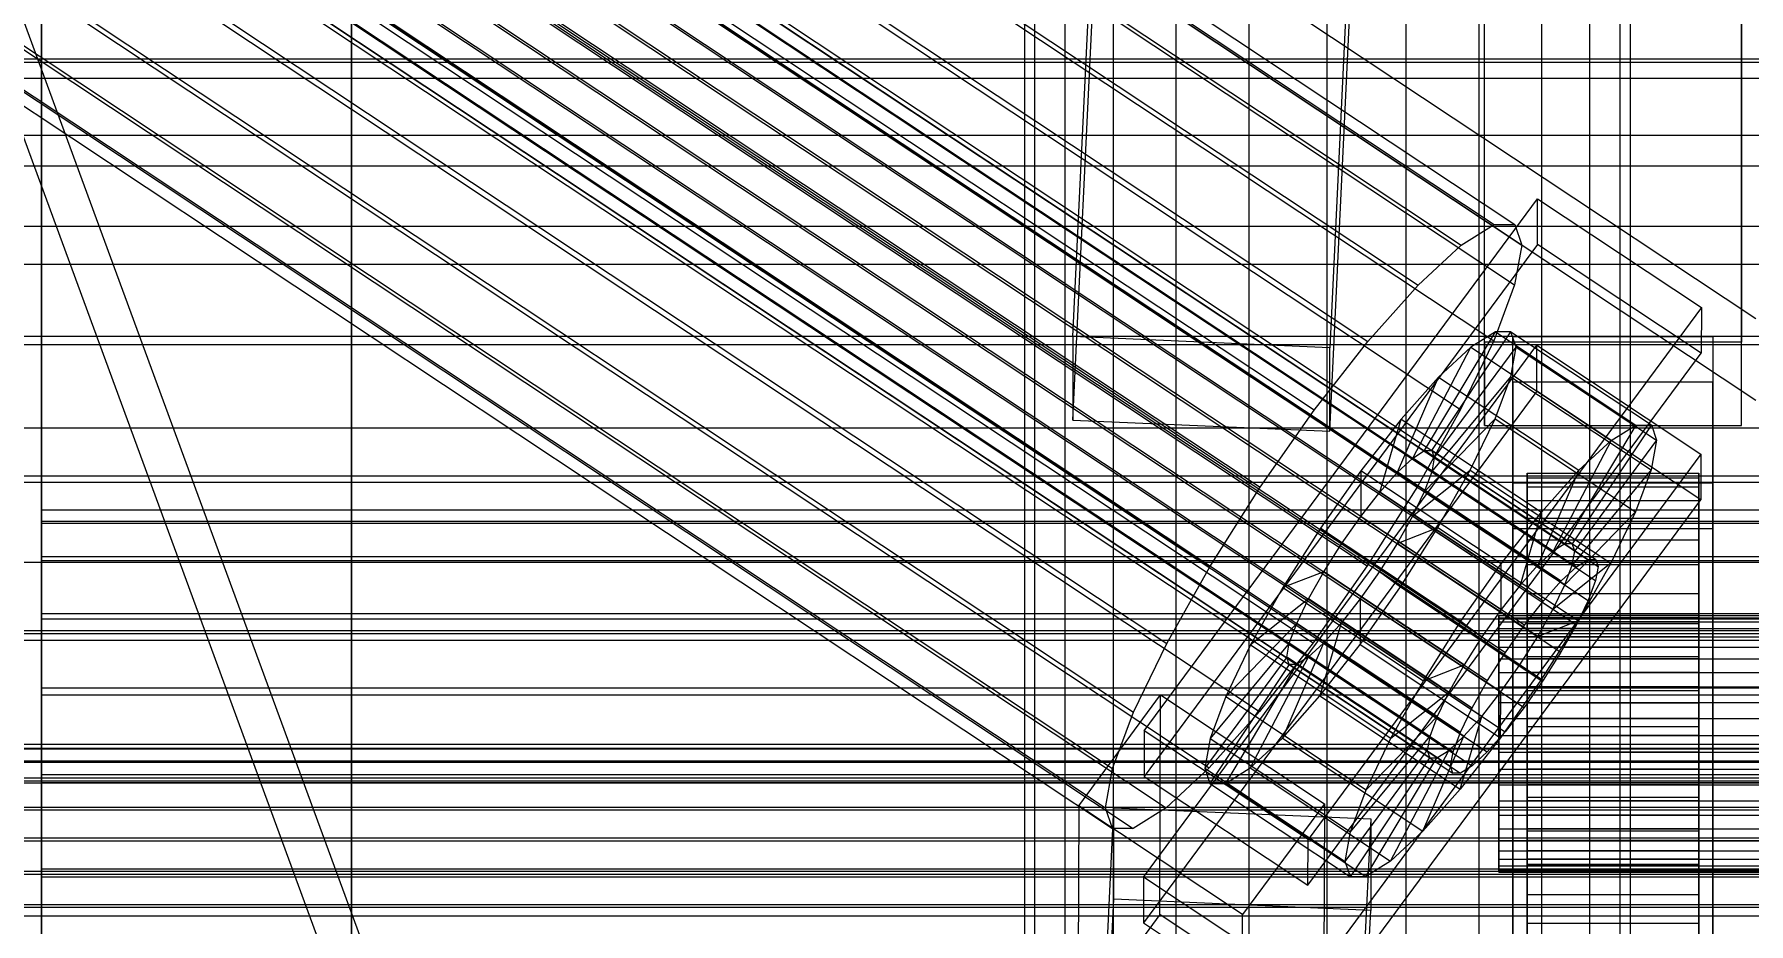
# Model space of a CAD drawing. Header units: millimetres. Extents: x -191664 to 191490, y -197311 to 10263.
# Drawn here: x -250.5 to -130.5, y -29534 to -29471.8 of the extents above; entities that cross this region are included whole.
import ezdxf

# ---------------------------------------------------------------- set-up
doc = ezdxf.new("R2010")
doc.units = ezdxf.units.MM
for name, color, linetype, lineweight in [('COTAS_USUARIO', 1, 'Continuous', 0), ('frontal_briquetadora', 7, 'Continuous', 0), ('frontal_C01', 7, 'Continuous', 0), ('frontal_C02', 7, 'Continuous', 0), ('frontal_C03', 7, 'Continuous', 0), ('frontal_mezcladora', 7, 'Continuous', 0), ('frontal_secador', 7, 'Continuous', 0)]:
    doc.layers.add(name, color=color, linetype=linetype, lineweight=lineweight)
doc.dimstyles.new('PLANTA_100', dxfattribs={"dimtxt": 250, "dimasz": 150, "dimexe": 150, "dimexo": 80, "dimgap": 100, "dimtad": 1, "dimtih": 1, "dimtoh": 1, "dimdec": 1, "dimdsep": 46, "dimcen": 0.09, "dimclrd": 1, "dimclre": 1, "dimclrt": 1, "dimadec": 0, "dimazin": 0, "dimtfac": 1, "dimtdec": 4, "dimtofl": 0, "dimtmove": 0, "dimatfit": 3, "dimfxl": 1, "dimtolj": 1, "dimtzin": 0, "dimarcsym": 0})

# ---------------------------------------------------------------- blocks, each defined once
blk = doc.blocks.new('*D106')
at = {"layer": 'COTAS_USUARIO', "color": 1, "lineweight": -2, "transparency": 16777216}
for p, q in [((-1180, -29182.75), (-1180, -29032.75)), ((-60, -29332.75), (-1330, -29332.75)), ((-60, -29700), (-1330, -29700)), ((-1180, -29850), (-1180, -30000))]:
    blk.add_line(p, q, dxfattribs=at)
at = {"layer": 'COTAS_USUARIO', "color": 1, "transparency": 16777216}
for points in [[(-1205, -29182.75), (-1155, -29182.75), (-1180, -29332.75)], [(-1205, -29850), (-1155, -29850), (-1180, -29700)]]:
    blk.add_solid(points, dxfattribs=at)
at = {"layer": 'Defpoints', "color": 0, "transparency": 16777216}
for p in [(-1180, -29332.75), (20, -29332.75), (20, -29700)]:
    blk.add_point(p, dxfattribs=at)
blk = doc.blocks.new('*D109')
at = {"layer": 'COTAS_USUARIO', "color": 1, "lineweight": -2, "transparency": 16777216}
for p, q in [((-80, -28700), (-1350, -28700)), ((-1200, -31850), (-1200, -28850)), ((-80, -32000), (-1350, -32000))]:
    blk.add_line(p, q, dxfattribs=at)
at = {"layer": 'COTAS_USUARIO', "color": 1, "transparency": 16777216}
for points in [[(-1225, -28850), (-1175, -28850), (-1200, -28700)], [(-1225, -31850), (-1175, -31850), (-1200, -32000)]]:
    blk.add_solid(points, dxfattribs=at)
at = {"layer": 'Defpoints', "color": 0, "transparency": 16777216}
for p in [(-1200, -28700), (0, -28700), (0, -32000)]:
    blk.add_point(p, dxfattribs=at)
blk = doc.blocks.new('*D111')
at = {"layer": 'COTAS_USUARIO', "color": 1, "lineweight": -2, "transparency": 16777216}
for p, q in [((-80, -27700), (-1350, -27700)), ((-1200, -31850), (-1200, -27850)), ((-80, -32000), (-1350, -32000))]:
    blk.add_line(p, q, dxfattribs=at)
at = {"layer": 'COTAS_USUARIO', "color": 1, "transparency": 16777216}
for points in [[(-1225, -27850), (-1175, -27850), (-1200, -27700)], [(-1225, -31850), (-1175, -31850), (-1200, -32000)]]:
    blk.add_solid(points, dxfattribs=at)
at = {"layer": 'Defpoints', "color": 0, "transparency": 16777216}
for p in [(-1200, -27700), (0, -27700), (0, -32000)]:
    blk.add_point(p, dxfattribs=at)
blk = doc.blocks.new('*D121')
at = {"layer": 'COTAS_USUARIO', "color": 1, "lineweight": -2, "transparency": 16777216}
for p, q in [((-80, -29000), (-1350, -29000)), ((-1200, -31850), (-1200, -29150)), ((-80, -32000), (-1350, -32000))]:
    blk.add_line(p, q, dxfattribs=at)
at = {"layer": 'COTAS_USUARIO', "color": 1, "transparency": 16777216}
for points in [[(-1225, -29150), (-1175, -29150), (-1200, -29000)], [(-1225, -31850), (-1175, -31850), (-1200, -32000)]]:
    blk.add_solid(points, dxfattribs=at)
at = {"layer": 'Defpoints', "color": 0, "transparency": 16777216}
for p in [(-1200, -29000), (0, -29000), (0, -32000)]:
    blk.add_point(p, dxfattribs=at)

msp = doc.modelspace()

# ---------------------------------------------------------------- linework, layer by layer
at = {"layer": 'frontal_briquetadora', "color": 253, "true_color": 0xa8b8bb}
for p, q in [((-170, -29700), (-305, -29332.75)), ((-167, -29700), (-302, -29332.75))]:
    msp.add_line(p, q, dxfattribs=at)
at = {"layer": 'frontal_C01', "color": 251, "true_color": 0x586d65}
for p, q in [((-250, -28680.37), (-250, -31735.76)), ((-250, -31740.5), (-250, -28685.1))]:
    msp.add_line(p, q, dxfattribs=at)
at = {"layer": 'frontal_C01', "color": 252, "true_color": 0x83939a}
for p, q in [((-332.63, -29362.76), (-148.32, -29485.09)), ((-331.18, -29362.76), (-146.87, -29485.09)), ((-334.94, -29364.21), (-150.63, -29486.54)), ((-330.69, -29364.19), (-146.38, -29486.52)), ((-337.95, -29367), (-153.64, -29489.33)), ((-331.2, -29366.97), (-146.89, -29489.3)), ((-341.46, -29370.94), (-157.15, -29493.27)), ((-332.66, -29370.9), (-148.35, -29493.23)), ((-160.92, -29498.09), (-345.23, -29375.76)), ((-334.98, -29375.71), (-150.67, -29498.04)), ((-349, -29381.14), (-164.69, -29503.47)), ((-338, -29381.09), (-153.69, -29503.42)), ((-352.52, -29386.71), (-168.21, -29509.04)), ((-341.52, -29386.65), (-157.21, -29508.98)), ((-355.54, -29392.08), (-171.23, -29514.41)), ((-345.29, -29392.03), (-160.98, -29514.36)), ((-357.86, -29396.89), (-173.55, -29519.23)), ((-349.06, -29396.85), (-164.75, -29519.18)), ((-359.33, -29400.82), (-175.02, -29523.16)), ((-352.57, -29400.79), (-168.26, -29523.12)), ((-355.58, -29403.58), (-171.28, -29525.91)), ((-359.83, -29403.6), (-175.52, -29525.93)), ((-359.34, -29405.03), (-175.03, -29527.37)), ((-357.89, -29405.03), (-173.58, -29527.36)), ((-150.63, -29486.54), (-148.32, -29485.09)), ((-148.32, -29485.09), (-146.87, -29485.09)), ((-146.87, -29485.09), (-146.38, -29486.52)), ((-153.64, -29489.33), (-150.63, -29486.54)), ((-146.38, -29486.52), (-146.89, -29489.3)), ((-157.15, -29493.27), (-153.64, -29489.33)), ((-146.89, -29489.3), (-148.35, -29493.23)), ((-160.92, -29498.09), (-157.15, -29493.27)), ((-148.35, -29493.23), (-150.67, -29498.04)), ((-164.69, -29503.47), (-160.92, -29498.09)), ((-150.67, -29498.04), (-153.69, -29503.42)), ((-168.21, -29509.04), (-164.69, -29503.47)), ((-153.69, -29503.42), (-157.21, -29508.98)), ((-171.23, -29514.41), (-168.21, -29509.04)), ((-157.21, -29508.98), (-160.98, -29514.36)), ((-173.55, -29519.23), (-171.23, -29514.41)), ((-160.98, -29514.36), (-164.75, -29519.18)), ((-175.02, -29523.16), (-173.55, -29519.23)), ((-164.75, -29519.18), (-168.26, -29523.12)), ((-175.52, -29525.93), (-175.02, -29523.16)), ((-168.26, -29523.12), (-171.28, -29525.91)), ((-175.03, -29527.37), (-175.52, -29525.93)), ((-171.28, -29525.91), (-173.58, -29527.36)), ((-173.58, -29527.36), (-175.03, -29527.37))]:
    msp.add_line(p, q, dxfattribs=at)
at = {"layer": 'frontal_C01', "color": 9, "true_color": 0xbac6cb}
for p, q in [((-356.35, -29367.13), (-142.55, -29509.04)), ((-355.53, -29366.62), (-141.73, -29508.53)), ((-355.02, -29366.62), (-141.22, -29508.52)), ((-354.84, -29367.13), (-141.04, -29509.03)), ((-357.42, -29368.12), (-143.62, -29510.03)), ((-355.02, -29368.11), (-141.22, -29510.01)), ((-358.66, -29369.52), (-144.86, -29511.42)), ((-355.54, -29369.5), (-141.74, -29511.41)), ((-146.2, -29513.13), (-360, -29371.23)), ((-356.36, -29371.21), (-142.56, -29513.11)), ((-361.33, -29373.13), (-147.53, -29515.04)), ((-357.43, -29373.11), (-143.64, -29515.02)), ((-362.58, -29375.1), (-148.78, -29517.01)), ((-358.68, -29375.08), (-144.88, -29516.99)), ((-363.65, -29377.01), (-149.85, -29518.91)), ((-360.02, -29376.99), (-146.22, -29518.89)), ((-364.47, -29378.71), (-150.67, -29520.62)), ((-361.35, -29378.7), (-147.55, -29520.6)), ((-364.99, -29380.11), (-151.19, -29522.01)), ((-362.6, -29380.1), (-148.8, -29522)), ((-365.17, -29381.09), (-151.37, -29523)), ((-364.99, -29381.6), (-151.2, -29523.5)), ((-364.48, -29381.6), (-150.68, -29523.5)), ((-363.66, -29381.08), (-149.86, -29522.99)), ((-143.62, -29510.03), (-142.55, -29509.04)), ((-142.55, -29509.04), (-141.73, -29508.53)), ((-141.73, -29508.53), (-141.22, -29508.52)), ((-141.22, -29508.52), (-141.04, -29509.03)), ((-141.04, -29509.03), (-141.22, -29510.01)), ((-144.86, -29511.42), (-143.62, -29510.03)), ((-141.22, -29510.01), (-141.74, -29511.41)), ((-146.2, -29513.13), (-144.86, -29511.42)), ((-141.74, -29511.41), (-142.56, -29513.11)), ((-148, -29512.91), (-148, -29512.46)), ((-148, -29512.46), (-148, -29512.62)), ((-148, -29512.46), (148, -29512.46)), ((-148, -29512.62), (-148, -29513.37)), ((-148, -29512.62), (148, -29512.62)), ((-148, -29513.95), (-148, -29512.91)), ((-148, -29512.91), (148, -29512.91)), ((-148, -29513.37), (-148, -29514.68)), ((-148, -29513.37), (148, -29513.37)), ((-148, -29515.5), (-148, -29513.95)), ((-148, -29513.95), (148, -29513.95)), ((-147.53, -29515.04), (-146.2, -29513.13)), ((-142.56, -29513.11), (-143.64, -29515.02)), ((-148.78, -29517.01), (-147.53, -29515.04)), ((-148, -29514.68), (-148, -29516.45)), ((-148, -29514.68), (148, -29514.68)), ((-143.64, -29515.02), (-144.88, -29516.99)), ((-148, -29517.45), (-148, -29515.5)), ((-148, -29515.5), (148, -29515.5)), ((-149.85, -29518.91), (-148.78, -29517.01)), ((-148, -29516.45), (-148, -29518.56)), ((-148, -29516.45), (148, -29516.45)), ((-148, -29519.67), (-148, -29517.45)), ((-148, -29517.45), (148, -29517.45)), ((-144.88, -29516.99), (-146.22, -29518.89)), ((-148, -29518.56), (-148, -29520.86)), ((148, -29518.56), (-148, -29518.56)), ((-150.67, -29520.62), (-149.85, -29518.91)), ((-148, -29522.02), (-148, -29519.67)), ((-148, -29519.67), (148, -29519.67)), ((-146.22, -29518.89), (-147.55, -29520.6)), ((-151.19, -29522.01), (-150.67, -29520.62)), ((-147.55, -29520.6), (-148.8, -29522)), ((-148, -29520.86), (-148, -29523.21)), ((-148, -29520.86), (148, -29520.86)), ((-151.37, -29523), (-151.19, -29522.01)), ((-148.8, -29522), (-149.86, -29522.99)), ((-148, -29524.32), (-148, -29522.02)), ((-148, -29522.02), (148, -29522.02)), ((-151.2, -29523.5), (-151.37, -29523)), ((-150.68, -29523.5), (-151.2, -29523.5)), ((-149.86, -29522.99), (-150.68, -29523.5)), ((-148, -29523.21), (-148, -29525.43)), ((-148, -29523.21), (148, -29523.21)), ((-148, -29526.43), (-148, -29524.32)), ((-148, -29524.32), (148, -29524.32)), ((-148, -29525.43), (-148, -29527.38)), ((-148, -29525.43), (148, -29525.43)), ((-148, -29528.2), (-148, -29526.43)), ((-148, -29526.43), (148, -29526.43)), ((-148, -29527.38), (-148, -29528.93)), ((-148, -29527.38), (148, -29527.38)), ((-148, -29529.51), (-148, -29528.2)), ((-148, -29528.2), (148, -29528.2)), ((-148, -29528.93), (-148, -29529.97)), ((-148, -29528.93), (148, -29528.93)), ((-148, -29530.27), (-148, -29529.51)), ((-148, -29529.51), (148, -29529.51)), ((-148, -29529.97), (-148, -29530.42)), ((-148, -29529.97), (148, -29529.97)), ((-148, -29530.42), (-148, -29530.27)), ((-148, -29530.27), (148, -29530.27)), ((-148, -29530.42), (148, -29530.42))]:
    msp.add_line(p, q, dxfattribs=at)
at = {"layer": 'frontal_C01', "color": 139, "true_color": 0x345e4e}
for p, q in [((-130, -29491.69), (-228.3, -29426.45)), ((-228.3, -29426.45), (-228.3, -29738.63)), ((-228.3, -29744.32), (-228.3, -29432.13)), ((-228.3, -29432.13), (-130, -29497.38))]:
    msp.add_line(p, q, dxfattribs=at)
at = {"layer": 'frontal_C01', "color": 139, "true_color": 0x354b57}
for p, q in [((-172.81, -29520.53), (-145.28, -29483.29)), ((-145.29, -29486.49), (-145.28, -29483.29)), ((-145.28, -29483.29), (-133.81, -29490.9)), ((-145.29, -29486.49), (-172.82, -29523.73)), ((-133.82, -29494.1), (-145.29, -29486.49)), ((-133.81, -29490.9), (-161.34, -29528.14)), ((-133.81, -29490.9), (-133.82, -29494.1)), ((-172.85, -29530.77), (-145.32, -29493.54)), ((-147, -29496.13), (-147, -29492.93)), ((-147, -29492.93), (-133, -29492.93)), ((-147, -29538.4), (-147, -29492.93)), ((-145.33, -29496.74), (-145.32, -29493.54)), ((-145.32, -29493.54), (-133.85, -29501.15)), ((-133, -29492.93), (-133, -29496.13)), ((-133, -29492.93), (-133, -29538.4)), ((-161.35, -29531.34), (-133.82, -29494.1)), ((-145.33, -29496.74), (-172.86, -29533.98)), ((-133, -29496.13), (-147, -29496.13)), ((-147, -29496.13), (-147, -29541.6)), ((-133.86, -29504.35), (-145.33, -29496.74)), ((-133, -29541.6), (-133, -29496.13)), ((-133.85, -29501.15), (-161.38, -29538.39)), ((-133.85, -29501.15), (-133.86, -29504.35)), ((-147, -29506.38), (-147, -29503.17)), ((-147, -29503.17), (-133, -29503.17)), ((-147, -29548.65), (-147, -29503.17)), ((-133, -29503.17), (-133, -29506.38)), ((-133, -29503.17), (-133, -29548.65)), ((-161.39, -29541.59), (-133.86, -29504.35)), ((-133, -29506.38), (-147, -29506.38)), ((-147, -29506.38), (-147, -29551.85)), ((-133, -29551.85), (-133, -29506.38)), ((-177.39, -29525.78), (-171.66, -29518.02)), ((-171.72, -29533.39), (-171.66, -29518.02)), ((-171.66, -29518.02), (-160.19, -29525.63)), ((-172.81, -29520.53), (-172.82, -29523.73)), ((-161.34, -29528.14), (-172.81, -29520.53)), ((-172.82, -29523.73), (-161.35, -29531.34)), ((-177.81, -29584.73), (-174.94, -29525.91)), ((-177.39, -29525.78), (-177.45, -29541.14)), ((-165.93, -29533.39), (-177.39, -29525.78)), ((-174.94, -29532.32), (-174.94, -29525.91)), ((-174.94, -29525.91), (-156.96, -29526.7)), ((-160.19, -29525.63), (-165.93, -29533.39)), ((-160.19, -29525.63), (-160.25, -29541)), ((-156.96, -29526.7), (-159.83, -29585.52)), ((-156.96, -29526.7), (-156.96, -29533.1)), ((-161.35, -29531.34), (-161.34, -29528.14)), ((-172.85, -29530.77), (-172.86, -29533.98)), ((-161.38, -29538.39), (-172.85, -29530.77)), ((-177.81, -29591.14), (-174.94, -29532.32)), ((-156.96, -29533.1), (-174.94, -29532.32)), ((-159.83, -29591.92), (-156.96, -29533.1)), ((-171.72, -29533.39), (-177.45, -29541.14)), ((-172.86, -29533.98), (-161.39, -29541.59)), ((-160.25, -29541), (-171.72, -29533.39)), ((-165.98, -29548.76), (-165.93, -29533.39))]:
    msp.add_line(p, q, dxfattribs=at)
at = {"layer": 'frontal_C01', "color": 155, "true_color": 0x617580}
for p, q in [((-153.2, -29500.91), (-148.23, -29492.59)), ((-152.69, -29500.91), (-147.14, -29492.59)), ((-148.23, -29492.59), (-149.95, -29493.68)), ((-148.23, -29492.59), (-138.4, -29499.12)), ((-147.14, -29492.59), (-148.23, -29492.59)), ((-147.14, -29492.59), (-137.31, -29499.11)), ((-146.78, -29493.66), (-147.14, -29492.59)), ((-154.02, -29501.43), (-149.95, -29493.68)), ((-152.51, -29501.42), (-146.78, -29493.66)), ((-149.95, -29493.68), (-152.21, -29495.76)), ((-149.95, -29493.68), (-140.12, -29500.2)), ((-147.15, -29495.74), (-146.78, -29493.66)), ((-146.78, -29493.66), (-136.95, -29500.19)), ((-155.08, -29502.41), (-152.21, -29495.76)), ((-152.21, -29495.76), (-154.83, -29498.71)), ((-152.69, -29502.4), (-147.15, -29495.74)), ((-152.21, -29495.76), (-142.38, -29502.29)), ((-148.25, -29498.68), (-147.15, -29495.74)), ((-147.15, -29495.74), (-137.32, -29502.26)), ((-154.83, -29498.71), (-157.65, -29502.32)), ((-156.33, -29503.81), (-154.83, -29498.71)), ((-154.83, -29498.71), (-145, -29505.23)), ((-153.21, -29503.8), (-148.25, -29498.68)), ((-149.99, -29502.28), (-148.25, -29498.68)), ((-148.25, -29498.68), (-138.42, -29505.2)), ((-138.4, -29499.12), (-143.37, -29507.44)), ((-137.31, -29499.11), (-142.86, -29507.44)), ((-140.12, -29500.2), (-138.4, -29499.12)), ((-138.4, -29499.12), (-137.31, -29499.11)), ((-137.31, -29499.11), (-136.95, -29500.19)), ((-140.12, -29500.2), (-144.19, -29507.95)), ((-136.95, -29500.19), (-142.68, -29507.94)), ((-142.38, -29502.29), (-140.12, -29500.2)), ((-136.95, -29500.19), (-137.32, -29502.26)), ((-155.08, -29502.41), (-154.02, -29501.43)), ((-154.02, -29501.43), (-153.2, -29500.91)), ((-144.19, -29507.95), (-154.02, -29501.43)), ((-143.37, -29507.44), (-153.2, -29500.91)), ((-153.2, -29500.91), (-152.69, -29500.91)), ((-142.86, -29507.44), (-152.69, -29500.91)), ((-152.69, -29500.91), (-152.51, -29501.42)), ((-152.51, -29501.42), (-152.69, -29502.4)), ((-142.68, -29507.94), (-152.51, -29501.42)), ((-157.65, -29502.32), (-160.47, -29506.34)), ((-157.65, -29502.32), (-157.66, -29505.52)), ((-147.82, -29508.84), (-157.65, -29502.32)), ((-156.33, -29503.81), (-155.08, -29502.41)), ((-145.26, -29508.94), (-155.08, -29502.41)), ((-154.03, -29505.5), (-149.99, -29502.28)), ((-152.69, -29502.4), (-153.21, -29503.8)), ((-142.86, -29508.93), (-152.69, -29502.4)), ((-152.25, -29506.3), (-149.99, -29502.28)), ((-149.99, -29502.28), (-140.16, -29508.8)), ((-146, -29512.46), (-146, -29502.48)), ((-146, -29502.48), (-146, -29502.81)), ((-146, -29502.48), (-134, -29502.48)), ((-146, -29503.44), (-146, -29502.48)), ((-146, -29512.62), (-146, -29502.81)), ((-146, -29502.81), (-146, -29504.41)), ((-146, -29502.81), (-134, -29502.81)), ((-142.38, -29502.29), (-145.26, -29508.94)), ((-145, -29505.23), (-142.38, -29502.29)), ((-137.32, -29502.26), (-142.86, -29508.93)), ((-137.32, -29502.26), (-138.42, -29505.2)), ((-134, -29502.81), (-134, -29502.48)), ((-134, -29502.48), (-134, -29512.46)), ((-134, -29502.48), (-134, -29503.44)), ((-134, -29504.41), (-134, -29502.81)), ((-134, -29502.81), (-134, -29512.62)), ((-157.66, -29505.52), (-156.33, -29503.81)), ((-146.5, -29510.34), (-156.33, -29503.81)), ((-153.21, -29503.8), (-154.03, -29505.5)), ((-143.38, -29510.32), (-153.21, -29503.8)), ((-146, -29512.91), (-146, -29503.44)), ((-146, -29503.44), (-134, -29503.44)), ((-146, -29505.63), (-146, -29503.44)), ((-134, -29503.44), (-134, -29512.91)), ((-134, -29503.44), (-134, -29505.63)), ((-159, -29507.43), (-157.66, -29505.52)), ((-157.66, -29505.52), (-147.83, -29512.04)), ((-154.03, -29505.5), (-155.1, -29507.41)), ((-144.2, -29512.03), (-154.03, -29505.5)), ((-147.82, -29508.84), (-145, -29505.23)), ((-145, -29505.23), (-146.5, -29510.34)), ((-146, -29513.37), (-146, -29504.41)), ((-146, -29504.41), (-146, -29507.17)), ((-146, -29504.41), (-134, -29504.41)), ((-138.42, -29505.2), (-143.38, -29510.32)), ((-138.42, -29505.2), (-140.16, -29508.8)), ((-134, -29507.17), (-134, -29504.41)), ((-134, -29504.41), (-134, -29513.37)), ((-160.47, -29506.34), (-163.1, -29510.5)), ((-159, -29507.43), (-160.47, -29506.34)), ((-160.47, -29506.34), (-150.64, -29512.86)), ((-155.1, -29507.41), (-152.25, -29506.3)), ((-154.88, -29510.46), (-152.25, -29506.3)), ((-152.25, -29506.3), (-142.42, -29512.82)), ((-146, -29513.95), (-146, -29505.63)), ((-146, -29505.63), (-134, -29505.63)), ((-146, -29508.89), (-146, -29505.63)), ((-134, -29505.63), (-134, -29513.95)), ((-134, -29505.63), (-134, -29508.89)), ((-160.25, -29509.4), (-159, -29507.43)), ((-149.17, -29513.95), (-159, -29507.43)), ((-155.1, -29507.41), (-156.35, -29509.38)), ((-145.27, -29513.93), (-155.1, -29507.41)), ((-146, -29514.68), (-146, -29507.17)), ((-146, -29507.17), (-146, -29510.91)), ((-146, -29507.17), (-134, -29507.17)), ((-144.19, -29507.95), (-145.26, -29508.94)), ((-143.37, -29507.44), (-144.19, -29507.95)), ((-142.86, -29507.44), (-143.37, -29507.44)), ((-142.68, -29507.94), (-142.86, -29507.44)), ((-142.86, -29508.93), (-142.68, -29507.94)), ((-134, -29510.91), (-134, -29507.17)), ((-134, -29507.17), (-134, -29514.68)), ((-150.64, -29512.86), (-147.82, -29508.84)), ((-147.83, -29512.04), (-147.82, -29508.84)), ((-145.26, -29508.94), (-146.5, -29510.34)), ((-146, -29515.5), (-146, -29508.89)), ((-146, -29508.89), (-134, -29508.89)), ((-146, -29513.01), (-146, -29508.89)), ((-140.16, -29508.8), (-144.2, -29512.03)), ((-143.38, -29510.32), (-142.86, -29508.93)), ((-140.16, -29508.8), (-142.42, -29512.82)), ((-134, -29508.89), (-134, -29515.5)), ((-134, -29508.89), (-134, -29513.01)), ((-160.25, -29509.4), (-163.1, -29510.5)), ((-161.32, -29511.3), (-160.25, -29509.4)), ((-150.42, -29515.92), (-160.25, -29509.4)), ((-156.35, -29509.38), (-157.69, -29511.28)), ((-156.35, -29509.38), (-154.88, -29510.46)), ((-146.52, -29515.9), (-156.35, -29509.38)), ((-146.5, -29510.34), (-147.83, -29512.04)), ((-144.2, -29512.03), (-143.38, -29510.32)), ((-163.1, -29510.5), (-165.37, -29514.52)), ((-161.32, -29511.3), (-165.37, -29514.52)), ((-163.1, -29510.5), (-153.27, -29517.03)), ((-162.14, -29513.01), (-161.32, -29511.3)), ((-151.49, -29517.83), (-161.32, -29511.3)), ((-157.69, -29511.28), (-159.02, -29512.99)), ((-157.7, -29514.48), (-154.88, -29510.46)), ((-157.69, -29511.28), (-157.7, -29514.48)), ((-147.86, -29517.81), (-157.69, -29511.28)), ((-154.88, -29510.46), (-145.05, -29516.99)), ((-146, -29516.45), (-146, -29510.91)), ((-146, -29510.91), (-146, -29515.36)), ((-146, -29510.91), (-134, -29510.91)), ((-134, -29515.36), (-134, -29510.91)), ((-134, -29510.91), (-134, -29516.45)), ((-147.83, -29512.04), (-149.17, -29513.95)), ((-146, -29512.62), (-146, -29512.46)), ((-134, -29512.46), (-146, -29512.46)), ((-146, -29512.46), (-146, -29512.91)), ((-146, -29513.37), (-146, -29512.62)), ((-134, -29512.62), (-146, -29512.62)), ((-145.27, -29513.93), (-144.2, -29512.03)), ((-134, -29512.46), (-134, -29512.62)), ((-134, -29512.91), (-134, -29512.46)), ((-134, -29512.62), (-134, -29513.37)), ((-162.14, -29513.01), (-167.1, -29518.13)), ((-162.66, -29514.4), (-162.14, -29513.01)), ((-152.31, -29519.53), (-162.14, -29513.01)), ((-159.02, -29512.99), (-160.52, -29518.09)), ((-159.02, -29512.99), (-160.27, -29514.39)), ((-149.19, -29519.52), (-159.02, -29512.99)), ((-153.27, -29517.03), (-150.64, -29512.86)), ((-150.64, -29512.86), (-149.17, -29513.95)), ((-149.17, -29513.95), (-150.42, -29515.92)), ((-146.52, -29515.9), (-145.27, -29513.93)), ((-134, -29512.91), (-146, -29512.91)), ((-146, -29512.91), (-146, -29513.95)), ((-146, -29517.45), (-146, -29513.01)), ((-146, -29513.01), (-134, -29513.01)), ((-146, -29517.71), (-146, -29513.01)), ((-146, -29514.68), (-146, -29513.37)), ((-134, -29513.37), (-146, -29513.37)), ((-134, -29513.95), (-146, -29513.95)), ((-146, -29513.95), (-146, -29515.5)), ((-142.42, -29512.82), (-145.27, -29513.93)), ((-142.42, -29512.82), (-145.05, -29516.99)), ((-134, -29513.95), (-134, -29512.91)), ((-134, -29513.01), (-134, -29517.45)), ((-134, -29513.01), (-134, -29517.71)), ((-134, -29513.37), (-134, -29514.68)), ((-134, -29515.5), (-134, -29513.95)), ((-162.66, -29514.4), (-168.2, -29521.07)), ((-165.37, -29514.52), (-167.1, -29518.13)), ((-165.37, -29514.52), (-155.54, -29521.05)), ((-160.27, -29514.39), (-163.14, -29521.04)), ((-162.84, -29515.38), (-162.66, -29514.4)), ((-152.83, -29520.92), (-162.66, -29514.4)), ((-160.27, -29514.39), (-161.33, -29515.38)), ((-160.52, -29518.09), (-157.7, -29514.48)), ((-150.44, -29520.91), (-160.27, -29514.39)), ((-157.7, -29514.48), (-147.87, -29521.01)), ((-146, -29516.45), (-146, -29514.68)), ((-134, -29514.68), (-146, -29514.68)), ((-134, -29514.68), (-134, -29516.45)), ((-162.84, -29515.38), (-168.57, -29523.14)), ((-162.66, -29515.89), (-168.21, -29524.21)), ((-162.15, -29515.89), (-167.12, -29524.21)), ((-161.33, -29515.38), (-165.4, -29523.13)), ((-162.66, -29515.89), (-162.84, -29515.38)), ((-153.01, -29521.91), (-162.84, -29515.38)), ((-162.15, -29515.89), (-162.66, -29515.89)), ((-152.83, -29522.42), (-162.66, -29515.89)), ((-161.33, -29515.38), (-162.15, -29515.89)), ((-152.32, -29522.41), (-162.15, -29515.89)), ((-151.5, -29521.9), (-161.33, -29515.38)), ((-153.27, -29517.03), (-150.42, -29515.92)), ((-150.42, -29515.92), (-151.49, -29517.83)), ((-147.86, -29517.81), (-146.52, -29515.9)), ((-145.05, -29516.99), (-146.52, -29515.9)), ((-146, -29515.36), (-146, -29518.56)), ((-134, -29515.36), (-146, -29515.36)), ((-146, -29515.36), (-146, -29520.22)), ((-134, -29515.5), (-146, -29515.5)), ((-146, -29515.5), (-146, -29517.45)), ((-134, -29518.56), (-134, -29515.36)), ((-134, -29520.22), (-134, -29515.36)), ((-134, -29517.45), (-134, -29515.5)), ((-155.54, -29521.05), (-153.27, -29517.03)), ((-145.05, -29516.99), (-147.87, -29521.01)), ((-146, -29518.56), (-146, -29516.45)), ((-134, -29516.45), (-146, -29516.45)), ((-134, -29517.45), (-146, -29517.45)), ((-146, -29517.45), (-146, -29519.67)), ((-134, -29516.45), (-134, -29518.56)), ((-134, -29519.67), (-134, -29517.45)), ((-167.1, -29518.13), (-168.2, -29521.07)), ((-167.1, -29518.13), (-157.27, -29524.65)), ((-163.14, -29521.04), (-160.52, -29518.09)), ((-160.52, -29518.09), (-150.69, -29524.62)), ((-155.54, -29521.05), (-151.49, -29517.83)), ((-151.49, -29517.83), (-152.31, -29519.53)), ((-149.19, -29519.52), (-147.86, -29517.81)), ((-147.87, -29521.01), (-147.86, -29517.81)), ((-146, -29519.67), (-146, -29517.71)), ((-146, -29517.71), (-134, -29517.71)), ((-146, -29522.66), (-146, -29517.71)), ((-146, -29518.56), (-134, -29518.56)), ((-146, -29520.86), (-146, -29518.56)), ((-134, -29517.71), (-134, -29519.67)), ((-134, -29517.71), (-134, -29522.66)), ((-134, -29518.56), (-134, -29520.86)), ((-157.27, -29524.65), (-152.31, -29519.53)), ((-152.31, -29519.53), (-152.83, -29520.92)), ((-150.69, -29524.62), (-149.19, -29519.52)), ((-150.44, -29520.91), (-149.19, -29519.52)), ((-134, -29519.67), (-146, -29519.67)), ((-146, -29519.67), (-146, -29522.02)), ((-134, -29522.02), (-134, -29519.67)), ((-168.2, -29521.07), (-168.57, -29523.14)), ((-168.2, -29521.07), (-158.37, -29527.59)), ((-165.4, -29523.13), (-163.14, -29521.04)), ((-163.14, -29521.04), (-153.31, -29527.56)), ((-158.37, -29527.59), (-152.83, -29520.92)), ((-157.27, -29524.65), (-155.54, -29521.05)), ((-153.31, -29527.56), (-150.44, -29520.91)), ((-152.83, -29520.92), (-153.01, -29521.91)), ((-151.5, -29521.9), (-150.44, -29520.91)), ((-147.87, -29521.01), (-150.69, -29524.62)), ((-146, -29520.86), (-146, -29520.22)), ((-146, -29520.22), (-146, -29525.17)), ((-146, -29520.22), (-134, -29520.22)), ((-146, -29523.21), (-146, -29520.86)), ((-134, -29520.86), (-146, -29520.86)), ((-134, -29525.17), (-134, -29520.22)), ((-134, -29520.22), (-134, -29520.86)), ((-134, -29520.86), (-134, -29523.21)), ((-158.74, -29529.67), (-153.01, -29521.91)), ((-155.57, -29529.65), (-151.5, -29521.9)), ((-153.01, -29521.91), (-152.83, -29522.42)), ((-152.32, -29522.41), (-151.5, -29521.9)), ((-146, -29522.02), (-146, -29522.66)), ((-134, -29522.02), (-146, -29522.02)), ((-146, -29522.02), (-146, -29524.32)), ((-134, -29522.66), (-134, -29522.02)), ((-134, -29524.32), (-134, -29522.02)), ((-168.57, -29523.14), (-168.21, -29524.21)), ((-168.57, -29523.14), (-158.74, -29529.67)), ((-167.12, -29524.21), (-165.4, -29523.13)), ((-165.4, -29523.13), (-155.57, -29529.65)), ((-158.38, -29530.74), (-152.83, -29522.42)), ((-157.29, -29530.73), (-152.32, -29522.41)), ((-152.83, -29522.42), (-152.32, -29522.41)), ((-146, -29522.66), (-134, -29522.66)), ((-146, -29527.52), (-146, -29522.66)), ((-146, -29525.43), (-146, -29523.21)), ((-146, -29523.21), (-146, -29525.17)), ((-134, -29523.21), (-146, -29523.21)), ((-134, -29522.66), (-134, -29527.52)), ((-134, -29525.17), (-134, -29523.21)), ((-134, -29523.21), (-134, -29525.43)), ((-168.21, -29524.21), (-167.12, -29524.21)), ((-168.21, -29524.21), (-158.38, -29530.74)), ((-167.12, -29524.21), (-157.29, -29530.73)), ((-158.37, -29527.59), (-157.27, -29524.65)), ((-150.69, -29524.62), (-153.31, -29527.56)), ((-146, -29524.32), (-146, -29527.52)), ((-134, -29524.32), (-146, -29524.32)), ((-146, -29524.32), (-146, -29526.43)), ((-134, -29527.52), (-134, -29524.32)), ((-134, -29526.43), (-134, -29524.32)), ((-146, -29525.17), (-146, -29529.87)), ((-146, -29525.17), (-134, -29525.17)), ((-146, -29527.38), (-146, -29525.43)), ((-146, -29525.43), (-146, -29529.87)), ((-134, -29525.43), (-146, -29525.43)), ((-134, -29529.87), (-134, -29525.17)), ((-134, -29529.87), (-134, -29525.43)), ((-134, -29525.43), (-134, -29527.38)), ((-146, -29526.43), (-146, -29531.98)), ((-134, -29526.43), (-146, -29526.43)), ((-146, -29526.43), (-146, -29528.2)), ((-134, -29531.98), (-134, -29526.43)), ((-134, -29528.2), (-134, -29526.43)), ((-158.74, -29529.67), (-158.37, -29527.59)), ((-153.31, -29527.56), (-155.57, -29529.65)), ((-146, -29528.93), (-146, -29527.38)), ((-146, -29527.38), (-146, -29533.99)), ((-134, -29527.38), (-146, -29527.38)), ((-146, -29527.52), (-134, -29527.52)), ((-146, -29531.98), (-146, -29527.52)), ((-146, -29528.2), (-146, -29535.71)), ((-134, -29528.2), (-146, -29528.2)), ((-146, -29528.2), (-146, -29529.51)), ((-134, -29533.99), (-134, -29527.38)), ((-134, -29527.38), (-134, -29528.93)), ((-134, -29527.52), (-134, -29531.98)), ((-134, -29535.71), (-134, -29528.2)), ((-134, -29529.51), (-134, -29528.2)), ((-146, -29529.97), (-146, -29528.93)), ((-146, -29528.93), (-146, -29537.25)), ((-134, -29528.93), (-146, -29528.93)), ((-146, -29529.51), (-146, -29538.47)), ((-134, -29529.51), (-146, -29529.51)), ((-146, -29529.51), (-146, -29530.27)), ((-134, -29537.25), (-134, -29528.93)), ((-134, -29528.93), (-134, -29529.97)), ((-134, -29538.47), (-134, -29529.51)), ((-134, -29530.27), (-134, -29529.51)), ((-158.38, -29530.74), (-158.74, -29529.67)), ((-157.29, -29530.73), (-158.38, -29530.74)), ((-155.57, -29529.65), (-157.29, -29530.73)), ((-146, -29529.87), (-146, -29533.99)), ((-146, -29529.87), (-134, -29529.87)), ((-146, -29530.42), (-146, -29529.97)), ((-146, -29529.97), (-146, -29539.44)), ((-134, -29529.97), (-146, -29529.97)), ((-146, -29530.27), (-146, -29540.07)), ((-134, -29530.27), (-146, -29530.27)), ((-146, -29530.27), (-146, -29530.42)), ((-146, -29530.42), (-146, -29540.4)), ((-134, -29530.42), (-146, -29530.42)), ((-134, -29533.99), (-134, -29529.87)), ((-134, -29539.44), (-134, -29529.97)), ((-134, -29529.97), (-134, -29530.42)), ((-134, -29540.07), (-134, -29530.27)), ((-134, -29530.42), (-134, -29530.27)), ((-134, -29540.4), (-134, -29530.42)), ((-146, -29531.98), (-134, -29531.98)), ((-146, -29535.71), (-146, -29531.98)), ((-134, -29531.98), (-134, -29535.71)), ((-146, -29533.99), (-146, -29537.25)), ((-146, -29533.99), (-134, -29533.99)), ((-134, -29537.25), (-134, -29533.99))]:
    msp.add_line(p, q, dxfattribs=at)
at = {"layer": 'frontal_C02', "color": 251, "true_color": 0x586d65}
for p, q in [((-250, -28976.99), (-250, -31767.54)), ((-250, -31772.31), (-250, -28981.77))]:
    msp.add_line(p, q, dxfattribs=at)
at = {"layer": 'frontal_C02', "color": 139, "true_color": 0x345e4e}
for p, q in [((-228.3, -29332.83), (-228.3, -29617.65)), ((-228.3, -29623.39), (-228.3, -29338.57))]:
    msp.add_line(p, q, dxfattribs=at)
at = {"layer": 'frontal_C02', "color": 139, "true_color": 0x354b57}
for p, q in [((-177.81, -29492.92), (-174.94, -29433.54)), ((-156.96, -29434.34), (-159.83, -29493.72)), ((-177.81, -29498.77), (-174.94, -29439.39)), ((-159.83, -29499.56), (-156.96, -29440.18)), ((-149, -29493.32), (-149, -29447.8)), ((-131, -29447.8), (-131, -29493.32)), ((-149, -29499.16), (-149, -29453.64)), ((-131, -29499.16), (-131, -29453.64)), ((-425, -29487.86), (425, -29487.86)), ((-159.83, -29493.72), (-177.81, -29492.92)), ((-177.81, -29492.92), (-177.81, -29498.77)), ((-131, -29493.32), (-149, -29493.32)), ((-149, -29493.32), (-149, -29499.16)), ((-131, -29499.16), (-131, -29493.32)), ((-159.83, -29499.56), (-159.83, -29493.72)), ((425, -29499.34), (-425, -29499.34)), ((-177.81, -29498.77), (-159.83, -29499.56)), ((-149, -29499.16), (-131, -29499.16)), ((425, -29502.71), (-425, -29502.71)), ((430, -29508.75), (-430, -29508.75)), ((430, -29513.75), (-430, -29513.75)), ((-425, -29514.18), (425, -29514.18))]:
    msp.add_line(p, q, dxfattribs=at)
at = {"layer": 'frontal_C03', "color": 251, "true_color": 0x586d65}
for p, q in [((-250, -28596.31), (-250, -31246.31)), ((-250, -31251.12), (-250, -28601.12))]:
    msp.add_line(p, q, dxfattribs=at)
at = {"layer": 'frontal_C03', "color": 139, "true_color": 0x345e4e}
for p, q in [((-250, -29634.04), (-250, -29370.12)), ((-250, -29639.82), (-250, -29375.9))]:
    msp.add_line(p, q, dxfattribs=at)
at = {"layer": 'frontal_C03', "color": 139, "true_color": 0x354b57}
msp.add_line((-450, -29480.97), (450, -29480.97), dxfattribs=at)
at = {"layer": 'frontal_C03', "color": 252, "true_color": 0x83939a}
for p, q in [((-250, -29506), (-250, -29505.06)), ((-250, -29505.06), (-250, -29505.86)), ((-250, -29505.06), (250, -29505.06)), ((-250, -29505.86), (-250, -29508.33)), ((-250, -29505.86), (250, -29505.86)), ((-250, -29508.6), (-250, -29506)), ((-250, -29506), (250, -29506)), ((-250, -29508.33), (-250, -29512.31)), ((-250, -29508.33), (250, -29508.33)), ((-250, -29512.7), (-250, -29508.6)), ((-250, -29508.6), (250, -29508.6)), ((-250, -29512.31), (-250, -29517.52)), ((-250, -29512.31), (250, -29512.31)), ((-250, -29518), (-250, -29512.7)), ((-250, -29512.7), (250, -29512.7)), ((-250, -29517.52), (-250, -29523.62)), ((-250, -29517.52), (250, -29517.52)), ((-250, -29524.15), (-250, -29518)), ((-250, -29518), (250, -29518)), ((-250, -29523.62), (-250, -29530.18)), ((250, -29523.62), (-250, -29523.62)), ((-250, -29530.74), (-250, -29524.15)), ((-250, -29524.15), (250, -29524.15)), ((-250, -29530.18), (-250, -29536.77)), ((-250, -29530.18), (250, -29530.18)), ((-250, -29537.3), (-250, -29530.74)), ((-250, -29530.74), (250, -29530.74))]:
    msp.add_line(p, q, dxfattribs=at)
at = {"layer": 'frontal_C03', "color": 9, "true_color": 0xbac6cb}
for p, q in [((-450, -29521.46), (450, -29521.46)), ((-450, -29521.74), (450, -29521.74)), ((-450, -29521.79), (450, -29521.79)), ((-450, -29522.62), (450, -29522.62)), ((-450, -29522.72), (450, -29522.72)), ((-450, -29524.03), (450, -29524.03)), ((-450, -29524.17), (450, -29524.17)), ((-450, -29525.88), (450, -29525.88)), ((-450, -29526.05), (450, -29526.05)), ((450, -29528.04), (-450, -29528.04)), ((-450, -29528.23), (450, -29528.23)), ((-450, -29530.36), (450, -29530.36)), ((-450, -29530.56), (450, -29530.56)), ((-450, -29532.69), (450, -29532.69)), ((-450, -29532.88), (450, -29532.88))]:
    msp.add_line(p, q, dxfattribs=at)
at = {"layer": 'frontal_mezcladora', "color": 134, "true_color": 0x238fa9}
for p, q in [((-181.2, -29450), (-181.2, -29590)), ((-180.48, -29450), (-180.48, -29590)), ((-178.36, -29450), (-178.36, -29590)), ((-174.99, -29450), (-174.99, -29590)), ((-170.6, -29450), (-170.6, -29590)), ((-165.49, -29450), (-165.49, -29590)), ((-160, -29590), (-160, -29450)), ((-154.51, -29450), (-154.51, -29590)), ((-149.4, -29450), (-149.4, -29590)), ((-145.01, -29450), (-145.01, -29590)), ((-141.64, -29450), (-141.64, -29590)), ((-139.52, -29450), (-139.52, -29590)), ((-138.8, -29450), (-138.8, -29590))]:
    msp.add_line(p, q, dxfattribs=at)
at = {"layer": 'frontal_secador', "color": 253, "true_color": 0xa4b0b5}
for p, q in [((1360, -29473.5), (-1360, -29473.5)), ((1250, -29473.75), (-1250, -29473.75)), ((1360, -29474.86), (-1360, -29474.86)), ((1360, -29478.86), (-1360, -29478.86)), ((1360, -29485.22), (-1360, -29485.22)), ((1360, -29493.5), (-1360, -29493.5)), ((1250, -29492.92), (-1250, -29492.92)), ((1360, -29503.15), (-1360, -29503.15)), ((-1360, -29513.5), (1360, -29513.5)), ((-1250, -29513.5), (1250, -29513.5)), ((1360, -29523.85), (-1360, -29523.85)), ((1360, -29533.5), (-1360, -29533.5))]:
    msp.add_line(p, q, dxfattribs=at)

# ---------------------------------------------------------------- dimensions: what is measured, and where the dimension line sits
at = {"layer": 'COTAS_USUARIO'}
for p1, p2, picture, middle in [((0, -32000), (0, -27700), '*D111', (-1200, -29850)), ((0, -32000), (0, -28700), '*D109', (-1200, -30350)), ((0, -32000), (0, -29000), '*D121', (-1200, -30500)), ((20, -29700), (20, -29332.75), '*D106', (-1180, -29516.375))]:
    dim = msp.add_aligned_dim(p1=p1, p2=p2, distance=1200, dimstyle='PLANTA_100', dxfattribs=at)
    dim.commit()
    dim.dimension.update_dxf_attribs({"geometry": picture, "text_midpoint": middle})

doc.saveas('drawing.dxf')
